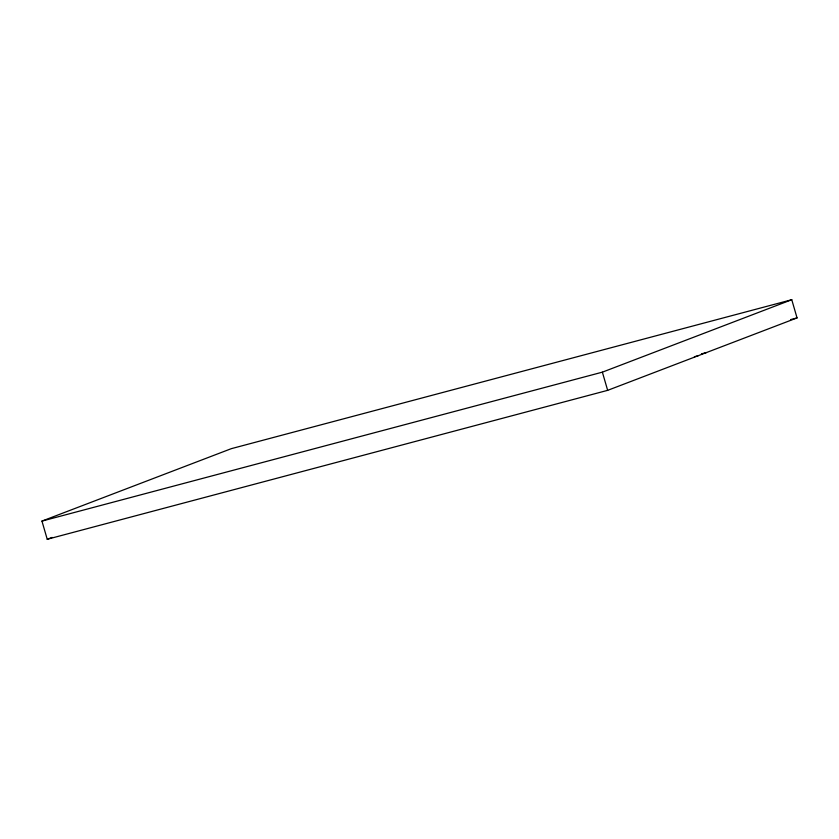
<?xml version="1.0" encoding="UTF-8"?>
<svg xmlns="http://www.w3.org/2000/svg" width="839" height="839" viewBox="0 0 839 839"><rect width="100%" height="100%" fill="white"/><g stroke="black" fill="none" stroke-linecap="round" stroke-linejoin="round"><path stroke-width="1.26" d="M41.95 521.092L231.344 448.655L791.764 299.722L797.05 317.908L607.656 390.345L47.236 539.278L41.95 521.092L602.371 372.159L791.764 299.722M47.236 539.278L52.123 537.411M790.726 319.586L797.05 317.908M701.435 353.89L706.49 352.537M694.419 356.722L698.205 355.715M602.371 372.159L607.656 390.345"/></g></svg>
